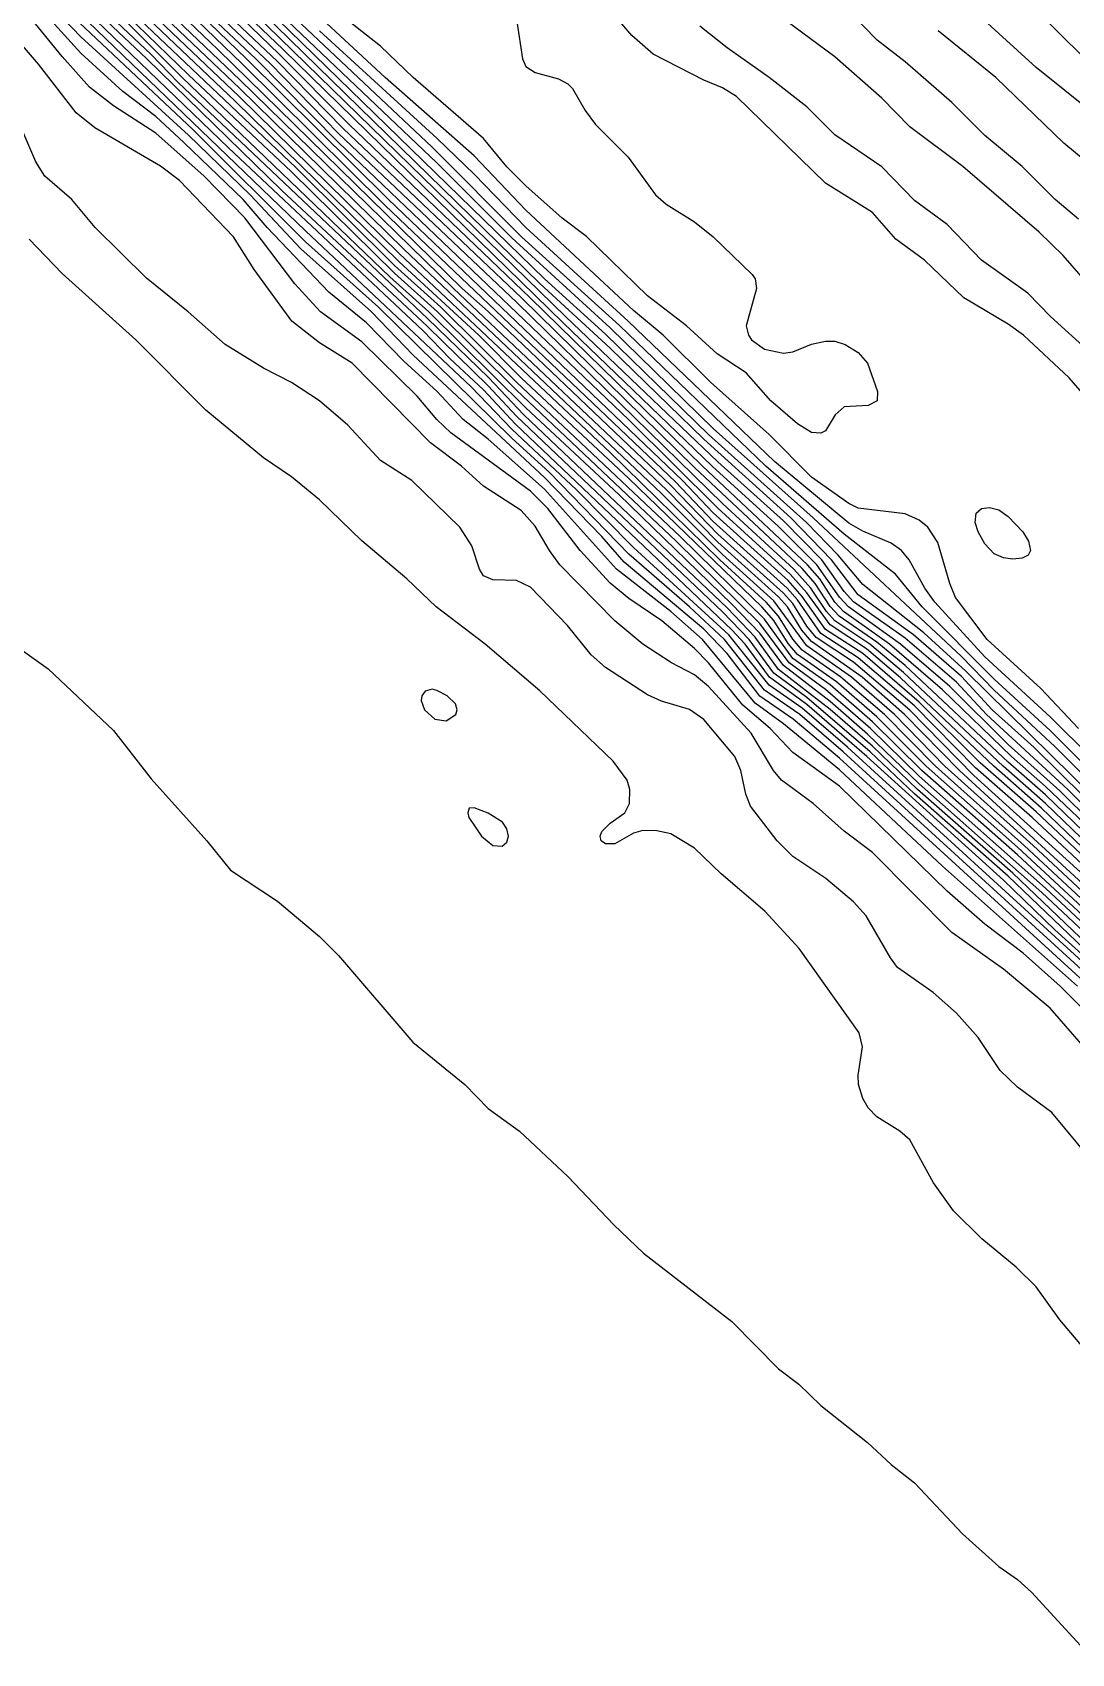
# Model space of a CAD drawing. Extents: x 474277 to 475042, y 254928 to 255625.
# Drawn here: x 474837.49 to 474854.5, y 255301.28 to 255327.82 of the extents above; entities that cross this region are included whole.
import ezdxf

# ---------------------------------------------------------------- set-up
doc = ezdxf.new("R2010")
doc.units = 0
doc.header["$MEASUREMENT"] = 0
doc.layers.add('BaseMapV2_DTM_export_MonNov09090547073261 — entities', color=1, linetype='CONTINUOUS')

msp = doc.modelspace()

# ---------------------------------------------------------------- linework, layer by layer
at = {"layer": 'BaseMapV2_DTM_export_MonNov09090547073261 — entities', "color": 15, "linetype": 'Continuous', "true_color": 0xb7484b}
for points in [[(474854.764, 255313.97, 89.75), (474852.904, 255315.657, 89.75), (474851.855, 255316.723, 89.75), (474850.935, 255317.511, 89.75), (474850.322, 255317.912, 89.75), (474850.168, 255318.098, 89.75), (474849.938, 255318.469, 89.75), (474849.784, 255318.647, 89.75), (474848.711, 255319.605, 89.75), (474847.945, 255320.401, 89.75), (474844.954, 255323.255, 89.75), (474844.528, 255323.631, 89.75), (474840.527, 255327.542, 89.75), (474834.143, 255333.639, 89.75)], [(474857.691, 255310.826, 89), (474853.728, 255314.507, 89), (474852.276, 255315.81, 89), (474851.443, 255316.654, 89), (474850.725, 255317.267, 89), (474850.092, 255317.709, 89), (474849.938, 255317.885, 89), (474849.708, 255318.264, 89), (474849.506, 255318.494, 89), (474848.745, 255319.184, 89), (474846.948, 255320.943, 89), (474843.497, 255324.202, 89), (474840.879, 255326.775, 89), (474835.83, 255331.572, 89)], [(474857.988, 255310.673, 89.25), (474853.874, 255314.507, 89.25), (474852.431, 255315.81, 89.25), (474851.607, 255316.654, 89.25), (474850.9, 255317.267, 89.25), (474850.168, 255317.78, 89.25), (474849.631, 255318.516, 89.25), (474848.788, 255319.273, 89.25), (474847.791, 255320.274, 89.25), (474843.574, 255324.272, 89.25), (474840.89, 255326.905, 89.25), (474835.906, 255331.643, 89.25)], [(474855.756, 255312.897, 89.5), (474852.67, 255315.734, 89.5), (474851.769, 255316.654, 89.5), (474851.077, 255317.267, 89.5), (474850.245, 255317.847, 89.5), (474850.089, 255318.034, 89.5), (474849.853, 255318.417, 89.5), (474849.708, 255318.583, 89.5), (474848.711, 255319.473, 89.5), (474847.872, 255320.334, 89.5), (474844.383, 255323.631, 89.5), (474840.89, 255327.047, 89.5), (474835.983, 255331.717, 89.5)], [(474857.64, 255310.75, 88.75), (474853.619, 255314.479, 88.75), (474852.122, 255315.81, 88.75), (474851.318, 255316.614, 88.75), (474850.655, 255317.19, 88.75), (474850.015, 255317.638, 88.75), (474849.862, 255317.817, 88.75), (474849.631, 255318.191, 88.75), (474849.431, 255318.417, 88.75), (474847.255, 255320.516, 88.75), (474845.491, 255322.166, 88.75), (474844.801, 255322.863, 88.75), (474843.497, 255324.065, 88.75), (474840.812, 255326.698, 88.75), (474835.753, 255331.505, 88.75)], [(474855.378, 255314.353, 91.5), (474854.309, 255315.404, 91.5), (474853.465, 255316.164, 91.5), (474852.51, 255317.114, 91.5), (474851.702, 255317.808, 91.5), (474850.85, 255318.417, 91.5), (474850.705, 255318.573, 91.5), (474850.334, 255319.107, 91.5), (474849.708, 255319.73, 91.5), (474848.621, 255320.718, 91.5), (474846.181, 255323.069, 91.5), (474841.599, 255327.542, 91.5), (474838.464, 255330.532, 91.5)], [(474855.306, 255315.047, 92.5), (474854.232, 255316.132, 92.5), (474853.235, 255317.052, 92.5), (474852.699, 255317.604, 92.5), (474850.273, 255319.874, 92.5), (474848.635, 255321.338, 92.5), (474846.948, 255322.983, 92.5), (474845.338, 255324.457, 92.5), (474844.111, 255325.687, 92.5), (474839.02, 255330.532, 92.5)], [(474857.519, 255310.596, 88.25), (474854.079, 255313.809, 88.25), (474852.008, 255315.642, 88.25), (474851.21, 255316.424, 88.25), (474850.475, 255317.062, 88.25), (474849.879, 255317.497, 88.25), (474849.401, 255318.143, 88.25), (474848.031, 255319.491, 88.25), (474845.414, 255321.962, 88.25), (474844.123, 255323.248, 88.25), (474843.421, 255323.878, 88.25), (474841.734, 255325.541, 88.25), (474840.047, 255327.126, 88.25), (474837.169, 255329.919, 88.25)], [(474854.922, 255314.119, 90.25), (474853.925, 255315.058, 90.25), (474853.005, 255315.863, 90.25), (474852.008, 255316.858, 90.25), (474851.085, 255317.651, 90.25), (474850.475, 255318.048, 90.25), (474850.092, 255318.587, 90.25), (474849.862, 255318.847, 90.25), (474848.635, 255319.957, 90.25), (474848.133, 255320.488, 90.25), (474843.319, 255325.088, 90.25), (474840.996, 255327.388, 90.25), (474838.437, 255329.861, 90.25)], [(474854.845, 255314.045, 90), (474853.859, 255314.967, 90), (474852.929, 255315.781, 90), (474851.932, 255316.795, 90), (474851.012, 255317.582, 90), (474850.398, 255317.978, 90), (474850.015, 255318.529, 90), (474849.846, 255318.724, 90), (474848.635, 255319.816, 90), (474848.021, 255320.464, 90), (474843.267, 255324.988, 90), (474840.919, 255327.312, 90), (474838.437, 255329.708, 90)], [(474857.583, 255310.673, 88.5), (474853.619, 255314.354, 88.5), (474852.053, 255315.734, 88.5), (474851.242, 255316.535, 88.5), (474850.552, 255317.139, 88.5), (474849.938, 255317.573, 88.5), (474849.478, 255318.215, 88.5), (474848.097, 255319.567, 88.5), (474845.414, 255322.098, 88.5), (474844.18, 255323.325, 88.5), (474843.421, 255324.007, 88.5), (474841.811, 255325.606, 88.5), (474837.755, 255329.459, 88.5)], [(474855.766, 255313.87, 91.25), (474854.079, 255315.477, 91.25), (474853.519, 255315.964, 91.25), (474852.392, 255317.057, 91.25), (474851.525, 255317.804, 91.25), (474850.769, 255318.341, 91.25), (474850.628, 255318.491, 91.25), (474850.381, 255318.877, 91.25), (474850.179, 255319.107, 91.25), (474848.462, 255320.718, 91.25), (474845.64, 255323.478, 91.25), (474842.676, 255326.315, 91.25), (474841.533, 255327.465, 91.25), (474839.393, 255329.535, 91.25)], [(474855.356, 255315.197, 92.75), (474854.155, 255316.392, 92.75), (474853.235, 255317.232, 92.75), (474852.056, 255318.417, 92.75), (474851.621, 255318.954, 92.75), (474850.782, 255319.606, 92.75), (474849.498, 255320.718, 92.75), (474847.101, 255323.026, 92.75), (474845.498, 255324.475, 92.75), (474844.034, 255325.942, 92.75), (474840.124, 255329.634, 92.75)], [(474855.459, 255312.021, 87.25), (474854.232, 255313.127, 87.25), (474853.389, 255313.943, 87.25), (474851.152, 255315.964, 87.25), (474850.168, 255316.818, 87.25), (474849.558, 255317.267, 87.25), (474849.16, 255317.804, 87.25), (474848.941, 255318.041, 87.25), (474845.402, 255321.408, 87.25), (474844.878, 255321.97, 87.25), (474844.325, 255322.481, 87.25), (474843.881, 255322.941, 87.25), (474840.703, 255325.932, 87.25), (474837.519, 255328.999, 87.25)], [(474854.703, 255312.82, 87.5), (474853.465, 255314.004, 87.5), (474851.932, 255315.356, 87.5), (474851.209, 255316.04, 87.5), (474850.168, 255316.932, 87.5), (474849.631, 255317.329, 87.5), (474849.225, 255317.881, 87.5), (474848.788, 255318.335, 87.5), (474845.414, 255321.538, 87.5), (474844.954, 255322.038, 87.5), (474843.957, 255323.006, 87.5), (474841.572, 255325.241, 87.5), (474839.366, 255327.388, 87.5), (474837.593, 255329.064, 87.5)], [(474854.769, 255312.883, 87.75), (474853.542, 255314.058, 87.75), (474851.98, 255315.427, 87.75), (474851.242, 255316.136, 87.75), (474850.552, 255316.738, 87.75), (474849.708, 255317.392, 87.75), (474849.325, 255317.919, 87.75), (474848.865, 255318.399, 87.75), (474845.539, 255321.561, 87.75), (474844.956, 255322.174, 87.75), (474843.957, 255323.138, 87.75), (474839.876, 255327.005, 87.75), (474839.434, 255327.463, 87.75), (474837.67, 255329.132, 87.75)], [(474858.488, 255310.826, 90.5), (474854.013, 255315.12, 90.5), (474853.23, 255315.81, 90.5), (474851.702, 255317.255, 90.5), (474851.144, 255317.727, 90.5), (474850.552, 255318.12, 90.5), (474850.168, 255318.648, 90.5), (474849.895, 255318.954, 90.5), (474848.711, 255320.031, 90.5), (474847.255, 255321.477, 90.5), (474842.501, 255326.02, 90.5), (474841.15, 255327.388, 90.5), (474839.817, 255328.647, 90.5)], [(474858.619, 255310.826, 90.75), (474854.079, 255315.198, 90.75), (474853.386, 255315.81, 90.75), (474851.754, 255317.344, 90.75), (474851.201, 255317.804, 90.75), (474850.628, 255318.188, 90.75), (474850.493, 255318.341, 90.75), (474850.236, 255318.724, 90.75), (474849.959, 255319.031, 90.75), (474848.793, 255320.104, 90.75), (474845.422, 255323.401, 90.75), (474842.501, 255326.167, 90.75), (474841.382, 255327.312, 90.75), (474839.924, 255328.692, 90.75)], [(474858.751, 255310.826, 91), (474854.079, 255315.337, 91), (474853.465, 255315.874, 91), (474851.778, 255317.457, 91), (474851.318, 255317.836, 91), (474850.697, 255318.264, 91), (474850.552, 255318.423, 91), (474850.307, 255318.801, 91), (474850.092, 255319.044, 91), (474848.328, 255320.7, 91), (474845.498, 255323.478, 91), (474842.577, 255326.25, 91), (474841.504, 255327.345, 91), (474840.047, 255328.728, 91)], [(474854.703, 255311.21, 85.75), (474854.155, 255311.844, 85.75), (474853.389, 255312.485, 85.75), (474852.545, 255313.083, 85.75), (474851.242, 255314.393, 85.75), (474850.782, 255314.742, 85.75), (474850.275, 255315.197, 85.75), (474849.756, 255315.58, 85.75), (474849.623, 255315.734, 85.75), (474849.26, 255316.347, 85.75), (474848.558, 255317.113, 85.75), (474848.328, 255317.302, 85.75), (474847.952, 255317.497, 85.75), (474847.485, 255317.804, 85.75), (474847.025, 255318.19, 85.75), (474846.128, 255319.107, 85.75), (474845.956, 255319.337, 85.75), (474845.721, 255319.737, 85.75), (474845.491, 255319.996, 85.75), (474844.878, 255320.392, 85.75), (474844.514, 255320.718, 85.75), (474844.007, 255321.101, 85.75), (474842.727, 255322.404, 85.75), (474842.194, 255322.741, 85.75), (474841.738, 255323.095, 85.75), (474841.124, 255323.938, 85.75), (474840.784, 255324.475, 85.75), (474839.899, 255325.395, 85.75), (474839.587, 255325.633, 85.75), (474838.513, 255326.262, 85.75), (474838.207, 255326.506, 85.75), (474837.593, 255327.304, 85.75), (474836.673, 255328.373, 85.75)], [(474855.536, 255310.985, 86), (474854.315, 255312.207, 86), (474853.71, 255312.743, 86), (474853.082, 255313.223, 86), (474852.469, 255313.759, 86), (474850.705, 255315.481, 86), (474849.938, 255316.031, 86), (474849.57, 255316.424, 86), (474849.123, 255316.807, 86), (474848.558, 255317.498, 86), (474848.328, 255317.732, 86), (474847.794, 255318.187, 86), (474847.255, 255318.552, 86), (474846.948, 255318.804, 86), (474846.461, 255319.337, 86), (474845.929, 255320.027, 86), (474845.644, 255320.313, 86), (474844.341, 255321.267, 86), (474844.115, 255321.484, 86), (474843.793, 255321.868, 86), (474842.884, 255322.755, 86), (474842.209, 255323.248, 86), (474841.786, 255323.708, 86), (474840.967, 255324.787, 86), (474840.305, 255325.471, 86), (474839.51, 255326.172, 86), (474838.817, 255326.622, 86), (474838.428, 255326.928, 86), (474837.977, 255327.426, 86), (474837.203, 255328.385, 86)], [(474854.6, 255312.207, 86.25), (474852.392, 255314.171, 86.25), (474850.705, 255315.749, 86.25), (474849.785, 255316.5, 86.25), (474849.325, 255316.837, 86.25), (474848.464, 255317.881, 86.25), (474847.941, 255318.341, 86.25), (474847.054, 255319.031, 86.25), (474845.874, 255320.343, 86.25), (474844.954, 255321.161, 86.25), (474844.546, 255321.484, 86.25), (474844.118, 255321.944, 86.25), (474843.574, 255322.44, 86.25), (474842.961, 255323.065, 86.25), (474842.347, 255323.569, 86.25), (474841.336, 255324.628, 86.25), (474840.943, 255325.088, 86.25), (474839.97, 255326.019, 86.25), (474839.51, 255326.443, 86.25), (474838.974, 255326.856, 86.25), (474838.283, 255327.484, 86.25), (474837.262, 255328.615, 86.25)], [(474855.204, 255311.823, 86.5), (474850.705, 255315.936, 86.5), (474849.944, 255316.577, 86.5), (474849.401, 255316.953, 86.5), (474848.865, 255317.652, 86.5), (474848.481, 255318.052, 86.5), (474847.178, 255319.15, 86.5), (474846.814, 255319.567, 86.5), (474845.874, 255320.534, 86.5), (474843.727, 255322.54, 86.5), (474843.041, 255323.248, 86.5), (474841.887, 255324.278, 86.5), (474841.056, 255325.165, 86.5), (474840.047, 255326.142, 86.5), (474838.283, 255327.75, 86.5), (474837.461, 255328.615, 86.5)], [(474855.368, 255311.976, 87), (474850.833, 255316.117, 87), (474850.092, 255316.759, 87), (474849.555, 255317.133, 87), (474848.89, 255317.957, 87), (474847.331, 255319.39, 87), (474846.398, 255320.334, 87), (474845.338, 255321.328, 87), (474844.674, 255322.021, 87), (474841.964, 255324.572, 87), (474837.977, 255328.408, 87)], [(474854.616, 255316.424, 93.25), (474854.002, 255317.077, 93.25), (474853.123, 255317.881, 93.25), (474852.605, 255318.571, 93.25), (474852.509, 255318.801, 93.25), (474852.315, 255319.47, 93.25), (474852.153, 255319.721, 93.25), (474852.008, 255319.837, 93.25), (474851.778, 255319.937, 93.25), (474851.012, 255320.034, 93.25), (474850.858, 255320.11, 93.25), (474850.245, 255320.541, 93.25), (474849.555, 255321.239, 93.25), (474848.59, 255322.098, 93.25), (474847.815, 255322.865, 93.25), (474847.331, 255323.27, 93.25), (474845.568, 255324.912, 93.25), (474844.724, 255325.799, 93.25), (474843.269, 255327.082, 93.25), (474841.785, 255328.462, 93.25)], [(474855.076, 255321.463, 93.5), (474854.462, 255322.168, 93.5), (474853.716, 255322.865, 93.5), (474853.465, 255323.047, 93.5), (474852.738, 255323.478, 93.5), (474852.095, 255324.091, 93.5), (474851.625, 255324.437, 93.5), (474851.242, 255324.871, 93.5), (474850.475, 255325.354, 93.5), (474849.018, 255326.771, 93.5), (474848.788, 255326.917, 93.5), (474848.481, 255327.042, 93.5), (474847.655, 255327.465, 93.5), (474847.306, 255327.772, 93.5), (474846.718, 255328.464, 93.5)], [(474855.299, 255311.9, 86.75), (474850.765, 255316.04, 86.75), (474850.053, 255316.654, 86.75), (474849.478, 255317.052, 86.75), (474848.822, 255317.881, 86.75), (474848.251, 255318.419, 86.75), (474847.255, 255319.281, 86.75), (474845.951, 255320.62, 86.75), (474845.338, 255321.18, 86.75), (474843.155, 255323.325, 86.75), (474841.964, 255324.394, 86.75), (474840.124, 255326.229, 86.75), (474837.977, 255328.245, 86.75)], [(474855.459, 255314.418, 91.75), (474854.44, 255315.427, 91.75), (474853.112, 255316.654, 91.75), (474852.622, 255317.181, 91.75), (474851.778, 255317.902, 91.75), (474850.935, 255318.5, 91.75), (474850.782, 255318.669, 91.75), (474850.417, 255319.184, 91.75), (474849.785, 255319.823, 91.75), (474848.711, 255320.79, 91.75), (474846.219, 255323.171, 91.75), (474841.12, 255328.139, 91.75)], [(474855.536, 255314.491, 92), (474853.884, 255316.117, 92), (474853.206, 255316.73, 92), (474852.699, 255317.275, 92), (474851.914, 255317.957, 92), (474851.012, 255318.615, 92), (474850.576, 255319.184, 92), (474849.905, 255319.874, 92), (474848.481, 255321.16, 92), (474846.948, 255322.65, 92), (474845.798, 255323.713, 92), (474841.246, 255328.155, 92)], [(474855.206, 255314.967, 92.25), (474852.775, 255317.361, 92.25), (474852.085, 255317.99, 92.25), (474851.088, 255318.784, 92.25), (474850.684, 255319.261, 92.25), (474850.164, 255319.797, 92.25), (474848.558, 255321.24, 92.25), (474846.871, 255322.882, 92.25), (474845.876, 255323.785, 92.25), (474841.309, 255328.232, 92.25)], [(474854.845, 255323.62, 94), (474854.366, 255324.168, 94), (474853.973, 255324.551, 94), (474852.725, 255325.625, 94), (474851.855, 255326.279, 94), (474851.395, 255326.747, 94), (474850.628, 255327.424, 94), (474849.434, 255328.309, 94)], [(474854.615, 255324.764, 94.25), (474854.235, 255325.088, 94.25), (474853.694, 255325.625, 94.25), (474853.082, 255326.133, 94.25), (474852.545, 255326.677, 94.25), (474851.778, 255327.343, 94.25), (474851.319, 255327.695, 94.25), (474850.858, 255328.168, 94.25)], [(474857.209, 255310.75, 88), (474854.018, 255313.74, 88), (474852.008, 255315.519, 88), (474851.165, 255316.331, 88), (474850.552, 255316.865, 88), (474849.785, 255317.454, 88), (474849.401, 255317.987, 88), (474848.941, 255318.46, 88), (474847.09, 255320.258, 88), (474845.568, 255321.675, 88), (474843.982, 255323.248, 88), (474843.344, 255323.822, 88), (474839.943, 255327.082, 88), (474839.027, 255328.002, 88)], [(474855.508, 255315.274, 93), (474854.155, 255316.613, 93), (474853.082, 255317.596, 93), (474852.267, 255318.494, 93), (474852.1, 255318.724, 93), (474851.844, 255319.184, 93), (474851.719, 255319.337, 93), (474851.548, 255319.461, 93), (474851.088, 255319.653, 93), (474850.858, 255319.786, 93), (474849.643, 255320.794, 93), (474847.247, 255323.095, 93), (474845.568, 255324.626, 93), (474844.724, 255325.504, 93), (474844.117, 255326.085, 93), (474842.193, 255327.848, 93)], [(474845.421, 255328.002, 93.5), (474845.517, 255327.388, 93.5), (474845.568, 255327.264, 93.5), (474845.721, 255327.166, 93.5), (474846.104, 255327.063, 93.5), (474846.258, 255326.983, 93.5), (474846.334, 255326.905, 93.5), (474846.54, 255326.545, 93.5), (474846.708, 255326.315, 93.5), (474847.244, 255325.778, 93.5), (474847.694, 255325.165, 93.5), (474847.865, 255325.011, 93.5), (474848.328, 255324.721, 93.5), (474848.635, 255324.474, 93.5), (474849.274, 255323.861, 93.5), (474849.324, 255323.785, 93.5), (474849.347, 255323.631, 93.5), (474849.177, 255323.018, 93.5), (474849.213, 255322.865, 93.5), (474849.266, 255322.788, 93.5), (474849.478, 255322.638, 93.5), (474849.785, 255322.573, 93.5), (474849.938, 255322.594, 93.5), (474850.245, 255322.715, 93.5), (474850.475, 255322.769, 93.5), (474850.628, 255322.766, 93.5), (474850.795, 255322.711, 93.5), (474851.012, 255322.581, 93.5), (474851.162, 255322.404, 93.5), (474851.328, 255321.944, 93.5), (474851.32, 255321.791, 93.5), (474851.176, 255321.714, 93.5), (474850.782, 255321.691, 93.5), (474850.636, 255321.561, 93.5), (474850.475, 255321.298, 93.5), (474850.398, 255321.259, 93.5), (474850.245, 255321.273, 93.5), (474850.015, 255321.411, 93.5), (474849.578, 255321.791, 93.5), (474849.179, 255322.251, 93.5), (474848.702, 255322.558, 93.5), (474848.197, 255323.018, 93.5), (474847.561, 255323.507, 93.5), (474846.564, 255324.48, 93.5), (474846.166, 255324.781, 93.5), (474845.568, 255325.308, 93.5), (474845.261, 255325.619, 93.5), (474844.878, 255326.087, 93.5), (474843.726, 255327.082, 93.5), (474843.191, 255327.595, 93.5), (474842.654, 255328.019, 93.5)], [(474855.459, 255321.993, 93.75), (474854.159, 255323.171, 93.75), (474853.786, 255323.555, 93.75), (474853.028, 255324.091, 93.75), (474852.469, 255324.675, 93.75), (474851.932, 255325.071, 93.75), (474851.395, 255325.624, 93.75), (474850.628, 255326.146, 93.75), (474850.168, 255326.606, 93.75), (474849.555, 255327.084, 93.75), (474848.865, 255327.568, 93.75), (474848.419, 255327.925, 93.75)], [(474855.076, 255325.431, 94.5), (474854.378, 255326.008, 94.5), (474853.264, 255327.082, 94.5), (474852.317, 255327.848, 94.5)], [(474855.306, 255326.142, 94.75), (474853.925, 255327.248, 94.75), (474853.005, 255328.081, 94.75)], [(474854.922, 255327.196, 95), (474854.079, 255328.034, 95)], [(474854.82, 255309.369, 85.5), (474854.18, 255310.136, 85.5), (474853.619, 255310.551, 85.5), (474853.337, 255310.826, 85.5), (474852.972, 255311.363, 85.5), (474852.622, 255311.765, 85.5), (474852.238, 255312.103, 85.5), (474851.655, 255312.513, 85.5), (474851.537, 255312.667, 85.5), (474851.14, 255313.357, 85.5), (474850.934, 255313.587, 85.5), (474850.482, 255313.97, 85.5), (474849.938, 255314.33, 85.5), (474849.683, 255314.583, 85.5), (474849.248, 255315.15, 85.5), (474849.172, 255315.35, 85.5), (474849.09, 255315.734, 85.5), (474848.99, 255315.964, 85.5), (474848.481, 255316.572, 85.5), (474848.251, 255316.733, 85.5), (474847.791, 255316.87, 85.5), (474847.561, 255316.975, 85.5), (474846.871, 255317.423, 85.5), (474846.641, 255317.63, 85.5), (474846.253, 255318.111, 85.5), (474845.644, 255318.736, 85.5), (474845.414, 255318.848, 85.5), (474845.031, 255318.857, 85.5), (474844.878, 255318.924, 85.5), (474844.81, 255319.031, 85.5), (474844.683, 255319.414, 85.5), (474844.491, 255319.721, 85.5), (474843.702, 255320.488, 85.5), (474843.191, 255320.811, 85.5), (474842.654, 255321.394, 85.5), (474842.19, 255321.791, 85.5), (474841.734, 255322.088, 85.5), (474841.274, 255322.326, 85.5), (474840.649, 255322.711, 85.5), (474840.042, 255323.248, 85.5), (474839.357, 255323.796, 85.5), (474838.518, 255324.628, 85.5), (474838.135, 255325.088, 85.5), (474837.694, 255325.471, 85.5), (474837.549, 255325.702, 85.5), (474837.288, 255326.315, 85.5)], [(474854.879, 255306.072, 85.25), (474854.309, 255306.743, 85.25), (474853.925, 255307.283, 85.25), (474853.599, 255307.606, 85.25), (474853.036, 255308.066, 85.25), (474852.573, 255308.526, 85.25), (474852.241, 255308.986, 85.25), (474851.855, 255309.687, 85.25), (474851.692, 255309.83, 85.25), (474851.318, 255310.066, 85.25), (474851.174, 255310.213, 85.25), (474851.089, 255310.366, 85.25), (474851.016, 255310.596, 85.25), (474851.008, 255310.75, 85.25), (474851.081, 255311.21, 85.25), (474851.025, 255311.44, 85.25), (474850.046, 255312.82, 85.25), (474849.484, 255313.433, 85.25), (474848.767, 255314.047, 85.25), (474848.328, 255314.467, 85.25), (474847.945, 255314.702, 85.25), (474847.715, 255314.748, 85.25), (474847.485, 255314.752, 85.25), (474847.331, 255314.711, 85.25), (474847.025, 255314.537, 85.25), (474846.871, 255314.534, 85.25), (474846.802, 255314.583, 85.25), (474846.786, 255314.66, 85.25), (474846.815, 255314.737, 85.25), (474846.948, 255314.876, 85.25), (474847.189, 255315.044, 85.25), (474847.265, 255315.197, 85.25), (474847.27, 255315.427, 85.25), (474847.228, 255315.58, 85.25), (474846.999, 255315.887, 85.25), (474845.798, 255317.043, 85.25), (474844.901, 255317.804, 85.25), (474844.099, 255318.417, 85.25), (474843.622, 255318.877, 85.25), (474842.884, 255319.495, 85.25), (474842.194, 255320.168, 85.25), (474841.734, 255320.548, 85.25), (474841.274, 255320.859, 85.25), (474840.332, 255321.638, 85.25), (474839.184, 255322.788, 85.25), (474837.977, 255323.876, 85.25), (474837.44, 255324.435, 85.25)], [(474853.794, 255319.261, 93.5), (474853.695, 255319.212, 93.5), (474853.542, 255319.196, 93.5), (474853.389, 255319.218, 93.5), (474853.235, 255319.285, 93.5), (474853.082, 255319.448, 93.5), (474852.973, 255319.644, 93.5), (474852.926, 255319.797, 93.5), (474852.944, 255319.951, 93.5), (474853.027, 255320.027, 93.5), (474853.159, 255320.045, 93.5), (474853.312, 255320.004, 93.5), (474853.465, 255319.898, 93.5), (474853.704, 255319.644, 93.5), (474853.8, 255319.491, 93.5), (474853.833, 255319.337, 93.5), (474853.794, 255319.261, 93.5)], [(474837.292, 255317.727, 85.25), (474837.747, 255317.4, 85.25), (474838.82, 255316.393, 85.25), (474839.434, 255315.601, 85.25), (474840.347, 255314.583, 85.25), (474840.737, 255314.104, 85.25), (474841.504, 255313.598, 85.25), (474842.194, 255313.021, 85.25), (474842.501, 255312.71, 85.25), (474843.72, 255311.286, 85.25), (474844.569, 255310.596, 85.25), (474844.954, 255310.203, 85.25), (474845.465, 255309.83, 85.25), (474846.258, 255309.09, 85.25), (474847.008, 255308.296, 85.25), (474847.496, 255307.836, 85.25), (474848.941, 255306.713, 85.25), (474849.708, 255305.938, 85.25), (474850.036, 255305.689, 85.25), (474850.398, 255305.339, 85.25), (474851.165, 255304.733, 85.25), (474851.548, 255304.374, 85.25), (474851.932, 255304.073, 85.25), (474852.718, 255303.235, 85.25), (474853.312, 255302.703, 85.25), (474853.619, 255302.492, 85.25), (474853.849, 255302.282, 85.25), (474854.769, 255301.277, 85.25)], [(474844.264, 255316.551, 85), (474844.421, 255316.654, 85), (474844.443, 255316.73, 85), (474844.418, 255316.827, 85), (474844.28, 255316.96, 85), (474844.111, 255317.049, 85), (474844.034, 255317.067, 85), (474843.923, 255317.037, 85), (474843.868, 255316.96, 85), (474843.857, 255316.884, 85), (474843.913, 255316.73, 85), (474844.081, 255316.577, 85), (474844.264, 255316.551, 85)], [(474845.184, 255314.499, 85), (474845.261, 255314.564, 85), (474845.286, 255314.66, 85), (474845.261, 255314.782, 85), (474845.19, 255314.89, 85), (474844.954, 255315.037, 85), (474844.724, 255315.125, 85), (474844.641, 255315.12, 85), (474844.619, 255315.044, 85), (474844.637, 255314.967, 85), (474844.841, 255314.66, 85), (474845.031, 255314.507, 85), (474845.184, 255314.499, 85)]]:
    msp.add_polyline3d(points, dxfattribs=at)

doc.saveas('drawing.dxf')
